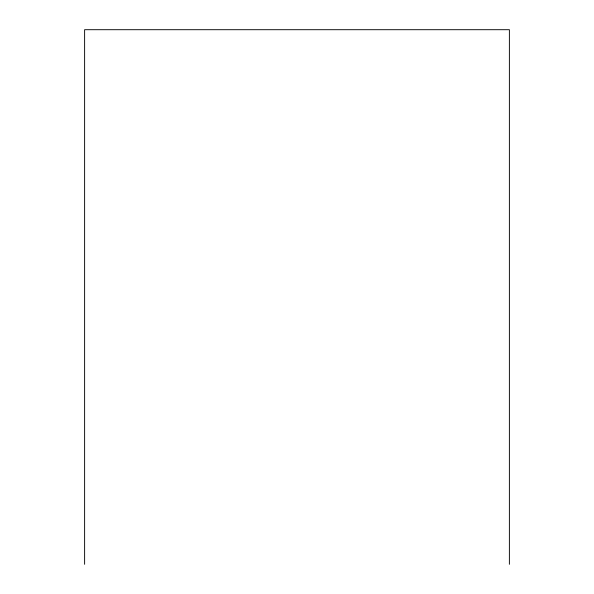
<?xml version="1.0" encoding="UTF-8"?>
<svg xmlns="http://www.w3.org/2000/svg" width="594" height="594" viewBox="0 0 594 594"><rect width="100%" height="100%" fill="white"/><g stroke="black" fill="none" stroke-linecap="round" stroke-linejoin="round"><path stroke-width="0.89" d="M509.385 564.3L509.385 29.7L84.615 29.7L84.615 564.3"/></g></svg>
